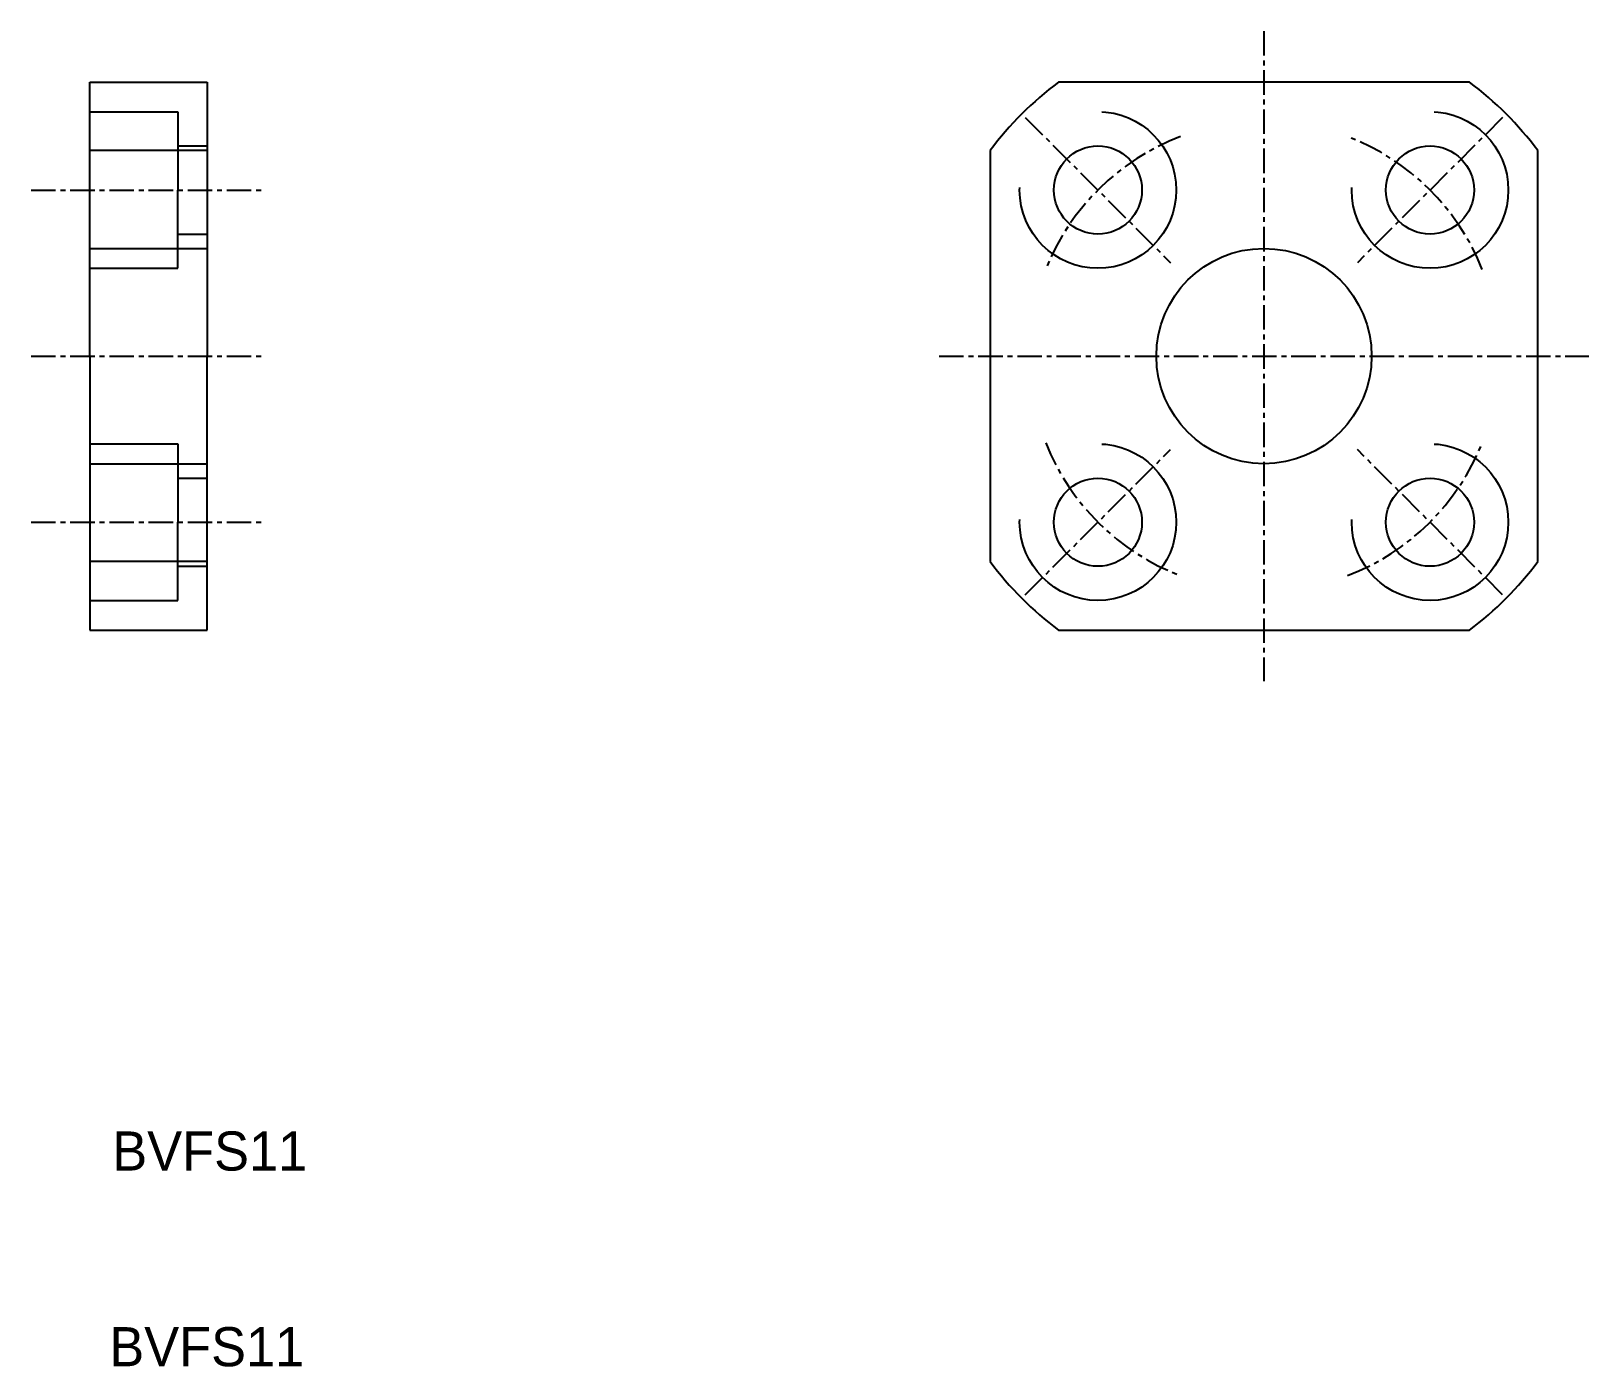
# Model space of a CAD drawing. Extents: x 128.7 to 208.3, y 85.3 to 153.5.
import ezdxf

# ---------------------------------------------------------------- set-up
doc = ezdxf.new("R2010")
doc.units = 0
doc.linetypes.add('CENTER', pattern=[2, 1.25, -0.25, 0.25, -0.25])
doc.linetypes.add('DASHED', pattern=[19.05, 12.7, -6.35])
doc.layers.get('0').update_dxf_attribs({"linetype": 'CONTINUOUS'})
doc.layers.add('CENTER', color=1, linetype='CENTER')

msp = doc.modelspace()

# ---------------------------------------------------------------- linework, layer by layer
for p, q in [((131.707, 136.937), (131.707, 150.937)), ((131.707, 150.937), (137.707, 150.937)), ((137.707, 150.937), (137.707, 136.937)), ((202.207, 150.937), (181.207, 150.937)), ((137.707, 147.437), (131.707, 147.437)), ((177.707, 147.437), (177.707, 126.437)), ((205.707, 126.437), (205.707, 147.437)), ((131.707, 136.937), (131.707, 122.937)), ((137.707, 122.937), (137.707, 136.937)), ((137.707, 126.437), (131.707, 126.437)), ((131.707, 122.937), (137.707, 122.937)), ((181.207, 122.937), (202.207, 122.937))]:
    msp.add_line(p, q)
at = {"color": 3, "linetype": 'DASHED'}
for p, q in [((131.707, 149.422), (136.207, 149.422)), ((136.207, 149.422), (136.207, 145.422)), ((136.207, 147.672), (137.707, 147.672)), ((136.207, 141.422), (136.207, 145.422)), ((136.207, 143.172), (137.707, 143.172)), ((131.707, 142.437), (137.707, 142.437)), ((131.707, 141.422), (136.207, 141.422)), ((131.707, 132.451), (136.207, 132.451)), ((136.207, 132.451), (136.207, 128.451)), ((131.707, 131.437), (137.707, 131.437)), ((136.207, 130.701), (137.707, 130.701)), ((136.207, 124.451), (136.207, 128.451)), ((136.207, 126.201), (137.707, 126.201)), ((131.707, 124.451), (136.207, 124.451))]:
    msp.add_line(p, q, dxfattribs=at)
for centre in [(183.221, 145.422), (200.192, 145.422), (183.221, 128.451), (200.192, 128.451)]:
    msp.add_circle(centre, 4, dxfattribs=at)
for centre, radius in [((183.221, 145.422), 2.25), ((183.221, 145.422), 2.25), ((200.192, 145.422), 2.25), ((191.707, 136.937), 5.5), ((183.221, 128.451), 2.25), ((200.192, 128.451), 2.25)]:
    msp.add_circle(centre, radius)
for start, end in [(126.8699, 143.1301), (36.8699, 53.1301), (216.8699, 233.1301), (306.8699, 323.1301)]:
    msp.add_arc((191.707, 136.937), 17.5, start, end)
at = {"layer": 'CENTER', "color": 1, "linetype": 'CENTER'}
for p, q in [((191.707, 153.539), (191.707, 120.335)), ((179.509, 149.134), (186.934, 141.71)), ((179.509, 149.134), (186.934, 141.71)), ((203.904, 149.134), (196.48, 141.71)), ((128.707, 145.422), (140.707, 145.422)), ((128.707, 136.937), (140.707, 136.937)), ((175.105, 136.937), (208.309, 136.937)), ((179.509, 124.739), (186.934, 132.164)), ((203.904, 124.739), (196.48, 132.164)), ((128.707, 128.451), (140.707, 128.451))]:
    msp.add_line(p, q, dxfattribs=at)
for start, end in [(110.83178, 158.35499), (21.64501, 69.16822), (201.64501, 249.16822), (290.83178, 338.35499)]:
    msp.add_arc((191.707, 136.937), 12, start, end, dxfattribs=at)

# ---------------------------------------------------------------- texts
for p in [(132.854, 95.324), (132.702, 85.325)]:
    msp.add_text('BVFS11', height=2).set_placement(p)

doc.saveas('drawing.dxf')
